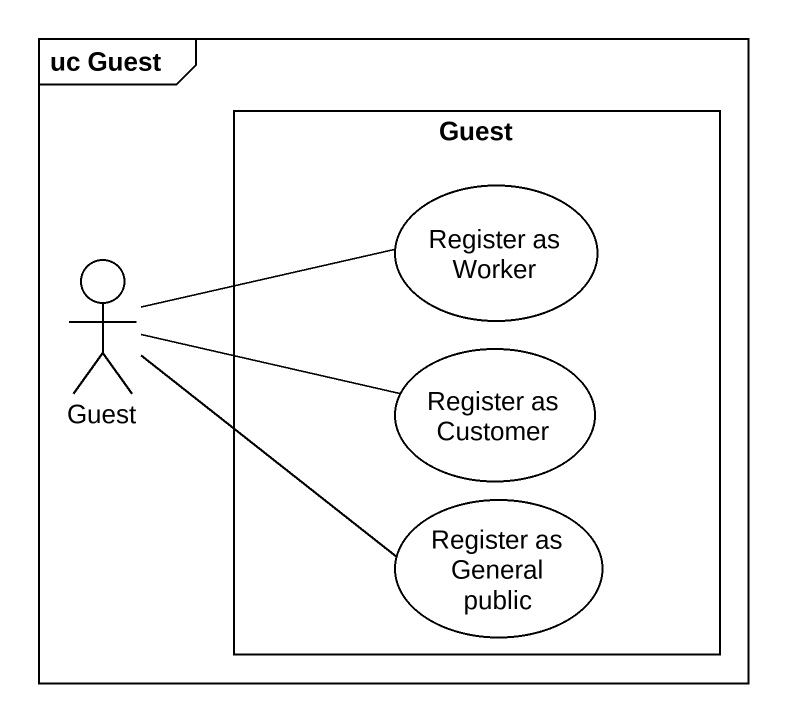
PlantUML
@startuml
mainframe uc Guest
rectangle Guest {
  usecase "Register as Worker" as Register_as_Worker
  usecase "Register as Customer" as Register_as_Customer
  usecase "Register as General public" as Register_as_General_public
}
actor "Guest" as Guest_2
Guest_2 -right- Register_as_Worker
Guest_2 -right- Register_as_Customer
Guest_2 -right- Register_as_General_public
@enduml
